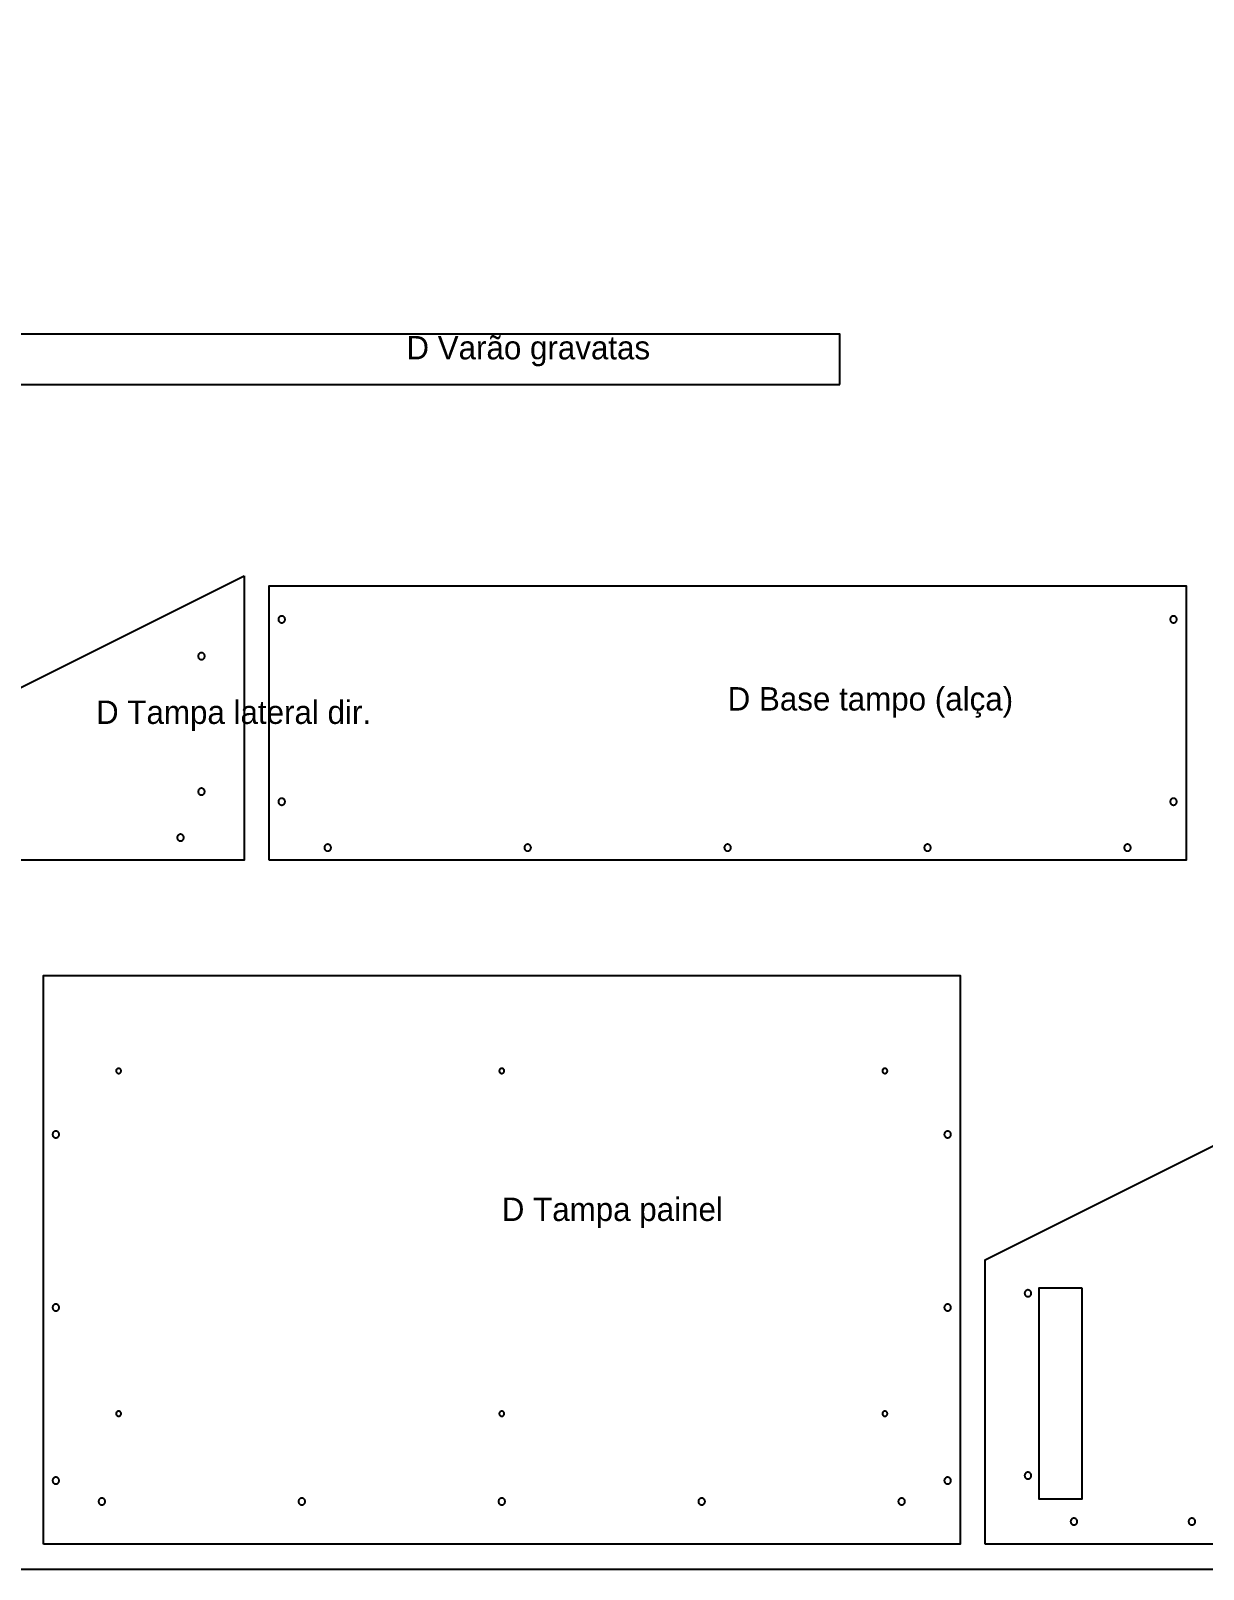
# Model space of a CAD drawing. Header units: millimetres. Extents: x 0 to 2750, y 0 to 1840.
# Drawn here: x 1146 to 1846, y 0 to 920 of the extents above; entities that cross this region are included whole.
import ezdxf

# ---------------------------------------------------------------- set-up
doc = ezdxf.new("R2010")
doc.units = ezdxf.units.MM
for name, color, linetype in [('CHAPA_NAO_CORTAR', 8, 'Continuous'), ('CORTE_EXTERNO', 1, 'Continuous'), ('CORTE_INTERNO', 5, 'Continuous'), ('ETIQUETAS_NAO_CORTAR', 8, 'Continuous')]:
    doc.layers.add(name, color=color, linetype=linetype)

msp = doc.modelspace()

# ---------------------------------------------------------------- linework, layer by layer
at = {"layer": 'CHAPA_NAO_CORTAR'}
msp.add_lwpolyline([(0, 0), (2750, 0), (2750, 1840), (0, 1840)], close=True, dxfattribs=at)
at = {"layer": 'CORTE_EXTERNO'}
for points in [[(1629, 708.5), (1629, 738.5), (1111, 738.5), (1111, 708.5), (1629, 708.5)], [(1273, 594), (1273, 424), (933, 424), (1273, 594)], [(1288, 424), (1288, 588), (1836, 588), (1836, 424), (1288, 424)], [(1153, 15), (1153, 355), (1701, 355), (1701, 15), (1153, 15)], [(1716, 15), (1716, 185), (2056, 355), (2110, 355), (2110, 15), (1716, 15)]]:
    msp.add_lwpolyline(points, close=True, dxfattribs=at)
at = {"layer": 'CORTE_INTERNO'}
for points in [[(1296.91, 569.41), (1296.77, 569.55), (1296.61, 569.66), (1296.44, 569.76), (1296.27, 569.85), (1296.08, 569.91), (1295.89, 569.96), (1295.7, 569.99), (1295.5, 570), (1295.3, 569.99), (1295.11, 569.96), (1294.92, 569.91), (1294.73, 569.85), (1294.56, 569.76), (1294.39, 569.66), (1294.23, 569.55), (1294.09, 569.41), (1293.95, 569.27), (1293.84, 569.11), (1293.74, 568.94), (1293.65, 568.77), (1293.59, 568.58), (1293.54, 568.39), (1293.51, 568.2), (1293.5, 568), (1293.51, 567.8), (1293.54, 567.61), (1293.59, 567.42), (1293.65, 567.23), (1293.74, 567.06), (1293.84, 566.89), (1293.95, 566.73), (1294.09, 566.59), (1294.23, 566.45), (1294.39, 566.34), (1294.56, 566.24), (1294.73, 566.15), (1294.92, 566.09), (1295.11, 566.04), (1295.3, 566.01), (1295.5, 566), (1295.7, 566.01), (1295.89, 566.04), (1296.08, 566.09), (1296.27, 566.15), (1296.44, 566.24), (1296.61, 566.34), (1296.77, 566.45), (1296.91, 566.59), (1297.05, 566.73), (1297.16, 566.89), (1297.26, 567.06), (1297.35, 567.23), (1297.41, 567.42), (1297.46, 567.61), (1297.49, 567.8), (1297.5, 568), (1297.49, 568.2), (1297.46, 568.39), (1297.41, 568.58), (1297.35, 568.77), (1297.26, 568.94), (1297.16, 569.11), (1297.05, 569.27), (1296.91, 569.41)], [(1830.16, 569.11), (1830.05, 569.27), (1829.91, 569.41), (1829.77, 569.55), (1829.61, 569.66), (1829.44, 569.76), (1829.27, 569.85), (1829.08, 569.91), (1828.89, 569.96), (1828.7, 569.99), (1828.5, 570), (1828.3, 569.99), (1828.11, 569.96), (1827.92, 569.91), (1827.73, 569.85), (1827.56, 569.76), (1827.39, 569.66), (1827.23, 569.55), (1827.09, 569.41), (1826.95, 569.27), (1826.84, 569.11), (1826.74, 568.94), (1826.65, 568.77), (1826.59, 568.58), (1826.54, 568.39), (1826.51, 568.2), (1826.5, 568), (1826.51, 567.8), (1826.54, 567.61), (1826.59, 567.42), (1826.65, 567.23), (1826.74, 567.06), (1826.84, 566.89), (1826.95, 566.73), (1827.09, 566.59), (1827.23, 566.45), (1827.39, 566.34), (1827.56, 566.24), (1827.73, 566.15), (1827.92, 566.09), (1828.11, 566.04), (1828.3, 566.01), (1828.5, 566), (1828.7, 566.01), (1828.89, 566.04), (1829.08, 566.09), (1829.27, 566.15), (1829.44, 566.24), (1829.61, 566.34), (1829.77, 566.45), (1829.91, 566.59), (1830.05, 566.73), (1830.16, 566.89), (1830.26, 567.06), (1830.35, 567.23), (1830.41, 567.42), (1830.46, 567.61), (1830.49, 567.8), (1830.5, 568), (1830.49, 568.2), (1830.46, 568.39), (1830.41, 568.58), (1830.35, 568.77), (1830.26, 568.94), (1830.16, 569.11)], [(1246.73, 547.85), (1246.56, 547.76), (1246.39, 547.66), (1246.23, 547.55), (1246.09, 547.41), (1245.95, 547.27), (1245.84, 547.11), (1245.74, 546.94), (1245.65, 546.77), (1245.59, 546.58), (1245.54, 546.39), (1245.51, 546.2), (1245.5, 546), (1245.51, 545.8), (1245.54, 545.61), (1245.59, 545.42), (1245.65, 545.23), (1245.74, 545.06), (1245.84, 544.89), (1245.95, 544.73), (1246.09, 544.59), (1246.23, 544.45), (1246.39, 544.34), (1246.56, 544.24), (1246.73, 544.15), (1246.92, 544.09), (1247.11, 544.04), (1247.3, 544.01), (1247.5, 544), (1247.7, 544.01), (1247.89, 544.04), (1248.08, 544.09), (1248.27, 544.15), (1248.44, 544.24), (1248.61, 544.34), (1248.77, 544.45), (1248.91, 544.59), (1249.05, 544.73), (1249.16, 544.89), (1249.26, 545.06), (1249.35, 545.23), (1249.41, 545.42), (1249.46, 545.61), (1249.49, 545.8), (1249.5, 546), (1249.49, 546.2), (1249.46, 546.39), (1249.41, 546.58), (1249.35, 546.77), (1249.26, 546.94), (1249.16, 547.11), (1249.05, 547.27), (1248.91, 547.41), (1248.77, 547.55), (1248.61, 547.66), (1248.44, 547.76), (1248.27, 547.85), (1248.08, 547.91), (1247.89, 547.96), (1247.7, 547.99), (1247.5, 548), (1247.3, 547.99), (1247.11, 547.96), (1246.92, 547.91), (1246.73, 547.85)], [(1246.56, 466.76), (1246.39, 466.66), (1246.23, 466.55), (1246.09, 466.41), (1245.95, 466.27), (1245.84, 466.11), (1245.74, 465.94), (1245.65, 465.77), (1245.59, 465.58), (1245.54, 465.39), (1245.51, 465.2), (1245.5, 465), (1245.51, 464.8), (1245.54, 464.61), (1245.59, 464.42), (1245.65, 464.23), (1245.74, 464.06), (1245.84, 463.89), (1245.95, 463.73), (1246.09, 463.59), (1246.23, 463.45), (1246.39, 463.34), (1246.56, 463.24), (1246.73, 463.15), (1246.92, 463.09), (1247.11, 463.04), (1247.3, 463.01), (1247.5, 463), (1247.7, 463.01), (1247.89, 463.04), (1248.08, 463.09), (1248.27, 463.15), (1248.44, 463.24), (1248.61, 463.34), (1248.77, 463.45), (1248.91, 463.59), (1249.05, 463.73), (1249.16, 463.89), (1249.26, 464.06), (1249.35, 464.23), (1249.41, 464.42), (1249.46, 464.61), (1249.49, 464.8), (1249.5, 465), (1249.49, 465.2), (1249.46, 465.39), (1249.41, 465.58), (1249.35, 465.77), (1249.26, 465.94), (1249.16, 466.11), (1249.05, 466.27), (1248.91, 466.41), (1248.77, 466.55), (1248.61, 466.66), (1248.44, 466.76), (1248.27, 466.85), (1248.08, 466.91), (1247.89, 466.96), (1247.7, 466.99), (1247.5, 467), (1247.3, 466.99), (1247.11, 466.96), (1246.92, 466.91), (1246.73, 466.85), (1246.56, 466.76)], [(1296.77, 460.55), (1296.61, 460.66), (1296.44, 460.76), (1296.27, 460.85), (1296.08, 460.91), (1295.89, 460.96), (1295.7, 460.99), (1295.5, 461), (1295.3, 460.99), (1295.11, 460.96), (1294.92, 460.91), (1294.73, 460.85), (1294.56, 460.76), (1294.39, 460.66), (1294.23, 460.55), (1294.09, 460.41), (1293.95, 460.27), (1293.84, 460.11), (1293.74, 459.94), (1293.65, 459.77), (1293.59, 459.58), (1293.54, 459.39), (1293.51, 459.2), (1293.5, 459), (1293.51, 458.8), (1293.54, 458.61), (1293.59, 458.42), (1293.65, 458.23), (1293.74, 458.06), (1293.84, 457.89), (1293.95, 457.73), (1294.09, 457.59), (1294.23, 457.45), (1294.39, 457.34), (1294.56, 457.24), (1294.73, 457.15), (1294.92, 457.09), (1295.11, 457.04), (1295.3, 457.01), (1295.5, 457), (1295.7, 457.01), (1295.89, 457.04), (1296.08, 457.09), (1296.27, 457.15), (1296.44, 457.24), (1296.61, 457.34), (1296.77, 457.45), (1296.91, 457.59), (1297.05, 457.73), (1297.16, 457.89), (1297.26, 458.06), (1297.35, 458.23), (1297.41, 458.42), (1297.46, 458.61), (1297.49, 458.8), (1297.5, 459), (1297.49, 459.2), (1297.46, 459.39), (1297.41, 459.58), (1297.35, 459.77), (1297.26, 459.94), (1297.16, 460.11), (1297.05, 460.27), (1296.91, 460.41), (1296.77, 460.55)], [(1830.05, 460.27), (1829.91, 460.41), (1829.77, 460.55), (1829.61, 460.66), (1829.44, 460.76), (1829.27, 460.85), (1829.08, 460.91), (1828.89, 460.96), (1828.7, 460.99), (1828.5, 461), (1828.3, 460.99), (1828.11, 460.96), (1827.92, 460.91), (1827.73, 460.85), (1827.56, 460.76), (1827.39, 460.66), (1827.23, 460.55), (1827.09, 460.41), (1826.95, 460.27), (1826.84, 460.11), (1826.74, 459.94), (1826.65, 459.77), (1826.59, 459.58), (1826.54, 459.39), (1826.51, 459.2), (1826.5, 459), (1826.51, 458.8), (1826.54, 458.61), (1826.59, 458.42), (1826.65, 458.23), (1826.74, 458.06), (1826.84, 457.89), (1826.95, 457.73), (1827.09, 457.59), (1827.23, 457.45), (1827.39, 457.34), (1827.56, 457.24), (1827.73, 457.15), (1827.92, 457.09), (1828.11, 457.04), (1828.3, 457.01), (1828.5, 457), (1828.7, 457.01), (1828.89, 457.04), (1829.08, 457.09), (1829.27, 457.15), (1829.44, 457.24), (1829.61, 457.34), (1829.77, 457.45), (1829.91, 457.59), (1830.05, 457.73), (1830.16, 457.89), (1830.26, 458.06), (1830.35, 458.23), (1830.41, 458.42), (1830.46, 458.61), (1830.49, 458.8), (1830.5, 459), (1830.49, 459.2), (1830.46, 459.39), (1830.41, 459.58), (1830.35, 459.77), (1830.26, 459.94), (1830.16, 460.11), (1830.05, 460.27)], [(1234.42, 439.41), (1234.23, 439.35), (1234.06, 439.26), (1233.89, 439.16), (1233.73, 439.05), (1233.59, 438.91), (1233.45, 438.77), (1233.34, 438.61), (1233.24, 438.44), (1233.15, 438.27), (1233.09, 438.08), (1233.04, 437.89), (1233.01, 437.7), (1233, 437.5), (1233.01, 437.3), (1233.04, 437.11), (1233.09, 436.92), (1233.15, 436.73), (1233.24, 436.56), (1233.34, 436.39), (1233.45, 436.23), (1233.59, 436.09), (1233.73, 435.95), (1233.89, 435.84), (1234.06, 435.74), (1234.23, 435.65), (1234.42, 435.59), (1234.61, 435.54), (1234.8, 435.51), (1235, 435.5), (1235.2, 435.51), (1235.39, 435.54), (1235.58, 435.59), (1235.77, 435.65), (1235.94, 435.74), (1236.11, 435.84), (1236.27, 435.95), (1236.41, 436.09), (1236.55, 436.23), (1236.66, 436.39), (1236.76, 436.56), (1236.85, 436.73), (1236.91, 436.92), (1236.96, 437.11), (1236.99, 437.3), (1237, 437.5), (1236.99, 437.7), (1236.96, 437.89), (1236.91, 438.08), (1236.85, 438.27), (1236.76, 438.44), (1236.66, 438.61), (1236.55, 438.77), (1236.41, 438.91), (1236.27, 439.05), (1236.11, 439.16), (1235.94, 439.26), (1235.77, 439.35), (1235.58, 439.41), (1235.39, 439.46), (1235.2, 439.49), (1235, 439.5), (1234.8, 439.49), (1234.61, 439.46), (1234.42, 439.41)], [(1324.76, 432.44), (1324.66, 432.61), (1324.55, 432.77), (1324.41, 432.91), (1324.27, 433.05), (1324.11, 433.16), (1323.94, 433.26), (1323.77, 433.35), (1323.58, 433.41), (1323.39, 433.46), (1323.2, 433.49), (1323, 433.5), (1322.8, 433.49), (1322.61, 433.46), (1322.42, 433.41), (1322.23, 433.35), (1322.06, 433.26), (1321.89, 433.16), (1321.73, 433.05), (1321.59, 432.91), (1321.45, 432.77), (1321.34, 432.61), (1321.24, 432.44), (1321.15, 432.27), (1321.09, 432.08), (1321.04, 431.89), (1321.01, 431.7), (1321, 431.5), (1321.01, 431.3), (1321.04, 431.11), (1321.09, 430.92), (1321.15, 430.73), (1321.24, 430.56), (1321.34, 430.39), (1321.45, 430.23), (1321.59, 430.09), (1321.73, 429.95), (1321.89, 429.84), (1322.06, 429.74), (1322.23, 429.65), (1322.42, 429.59), (1322.61, 429.54), (1322.8, 429.51), (1323, 429.5), (1323.2, 429.51), (1323.39, 429.54), (1323.58, 429.59), (1323.77, 429.65), (1323.94, 429.74), (1324.11, 429.84), (1324.27, 429.95), (1324.41, 430.09), (1324.55, 430.23), (1324.66, 430.39), (1324.76, 430.56), (1324.85, 430.73), (1324.91, 430.92), (1324.96, 431.11), (1324.99, 431.3), (1325, 431.5), (1324.99, 431.7), (1324.96, 431.89), (1324.91, 432.08), (1324.85, 432.27), (1324.76, 432.44)], [(1444.35, 432.27), (1444.26, 432.44), (1444.16, 432.61), (1444.05, 432.77), (1443.91, 432.91), (1443.77, 433.05), (1443.61, 433.16), (1443.44, 433.26), (1443.27, 433.35), (1443.08, 433.41), (1442.89, 433.46), (1442.7, 433.49), (1442.5, 433.5), (1442.3, 433.49), (1442.11, 433.46), (1441.92, 433.41), (1441.73, 433.35), (1441.56, 433.26), (1441.39, 433.16), (1441.23, 433.05), (1441.09, 432.91), (1440.95, 432.77), (1440.84, 432.61), (1440.74, 432.44), (1440.65, 432.27), (1440.59, 432.08), (1440.54, 431.89), (1440.51, 431.7), (1440.5, 431.5), (1440.51, 431.3), (1440.54, 431.11), (1440.59, 430.92), (1440.65, 430.73), (1440.74, 430.56), (1440.84, 430.39), (1440.95, 430.23), (1441.09, 430.09), (1441.23, 429.95), (1441.39, 429.84), (1441.56, 429.74), (1441.73, 429.65), (1441.92, 429.59), (1442.11, 429.54), (1442.3, 429.51), (1442.5, 429.5), (1442.7, 429.51), (1442.89, 429.54), (1443.08, 429.59), (1443.27, 429.65), (1443.44, 429.74), (1443.61, 429.84), (1443.77, 429.95), (1443.91, 430.09), (1444.05, 430.23), (1444.16, 430.39), (1444.26, 430.56), (1444.35, 430.73), (1444.41, 430.92), (1444.46, 431.11), (1444.49, 431.3), (1444.5, 431.5), (1444.49, 431.7), (1444.46, 431.89), (1444.41, 432.08), (1444.35, 432.27)], [(1563.91, 432.08), (1563.85, 432.27), (1563.76, 432.44), (1563.66, 432.61), (1563.55, 432.77), (1563.41, 432.91), (1563.27, 433.05), (1563.11, 433.16), (1562.94, 433.26), (1562.77, 433.35), (1562.58, 433.41), (1562.39, 433.46), (1562.2, 433.49), (1562, 433.5), (1561.8, 433.49), (1561.61, 433.46), (1561.42, 433.41), (1561.23, 433.35), (1561.06, 433.26), (1560.89, 433.16), (1560.73, 433.05), (1560.59, 432.91), (1560.45, 432.77), (1560.34, 432.61), (1560.24, 432.44), (1560.15, 432.27), (1560.09, 432.08), (1560.04, 431.89), (1560.01, 431.7), (1560, 431.5), (1560.01, 431.3), (1560.04, 431.11), (1560.09, 430.92), (1560.15, 430.73), (1560.24, 430.56), (1560.34, 430.39), (1560.45, 430.23), (1560.59, 430.09), (1560.73, 429.95), (1560.89, 429.84), (1561.06, 429.74), (1561.23, 429.65), (1561.42, 429.59), (1561.61, 429.54), (1561.8, 429.51), (1562, 429.5), (1562.2, 429.51), (1562.39, 429.54), (1562.58, 429.59), (1562.77, 429.65), (1562.94, 429.74), (1563.11, 429.84), (1563.27, 429.95), (1563.41, 430.09), (1563.55, 430.23), (1563.66, 430.39), (1563.76, 430.56), (1563.85, 430.73), (1563.91, 430.92), (1563.96, 431.11), (1563.99, 431.3), (1564, 431.5), (1563.99, 431.7), (1563.96, 431.89), (1563.91, 432.08)], [(1683.46, 431.89), (1683.41, 432.08), (1683.35, 432.27), (1683.26, 432.44), (1683.16, 432.61), (1683.05, 432.77), (1682.91, 432.91), (1682.77, 433.05), (1682.61, 433.16), (1682.44, 433.26), (1682.27, 433.35), (1682.08, 433.41), (1681.89, 433.46), (1681.7, 433.49), (1681.5, 433.5), (1681.3, 433.49), (1681.11, 433.46), (1680.92, 433.41), (1680.73, 433.35), (1680.56, 433.26), (1680.39, 433.16), (1680.23, 433.05), (1680.09, 432.91), (1679.95, 432.77), (1679.84, 432.61), (1679.74, 432.44), (1679.65, 432.27), (1679.59, 432.08), (1679.54, 431.89), (1679.51, 431.7), (1679.5, 431.5), (1679.51, 431.3), (1679.54, 431.11), (1679.59, 430.92), (1679.65, 430.73), (1679.74, 430.56), (1679.84, 430.39), (1679.95, 430.23), (1680.09, 430.09), (1680.23, 429.95), (1680.39, 429.84), (1680.56, 429.74), (1680.73, 429.65), (1680.92, 429.59), (1681.11, 429.54), (1681.3, 429.51), (1681.5, 429.5), (1681.7, 429.51), (1681.89, 429.54), (1682.08, 429.59), (1682.27, 429.65), (1682.44, 429.74), (1682.61, 429.84), (1682.77, 429.95), (1682.91, 430.09), (1683.05, 430.23), (1683.16, 430.39), (1683.26, 430.56), (1683.35, 430.73), (1683.41, 430.92), (1683.46, 431.11), (1683.49, 431.3), (1683.5, 431.5), (1683.49, 431.7), (1683.46, 431.89)], [(1802.99, 431.7), (1802.96, 431.89), (1802.91, 432.08), (1802.85, 432.27), (1802.76, 432.44), (1802.66, 432.61), (1802.55, 432.77), (1802.41, 432.91), (1802.27, 433.05), (1802.11, 433.16), (1801.94, 433.26), (1801.77, 433.35), (1801.58, 433.41), (1801.39, 433.46), (1801.2, 433.49), (1801, 433.5), (1800.8, 433.49), (1800.61, 433.46), (1800.42, 433.41), (1800.23, 433.35), (1800.06, 433.26), (1799.89, 433.16), (1799.73, 433.05), (1799.59, 432.91), (1799.45, 432.77), (1799.34, 432.61), (1799.24, 432.44), (1799.15, 432.27), (1799.09, 432.08), (1799.04, 431.89), (1799.01, 431.7), (1799, 431.5), (1799.01, 431.3), (1799.04, 431.11), (1799.09, 430.92), (1799.15, 430.73), (1799.24, 430.56), (1799.34, 430.39), (1799.45, 430.23), (1799.59, 430.09), (1799.73, 429.95), (1799.89, 429.84), (1800.06, 429.74), (1800.23, 429.65), (1800.42, 429.59), (1800.61, 429.54), (1800.8, 429.51), (1801, 429.5), (1801.2, 429.51), (1801.39, 429.54), (1801.58, 429.59), (1801.77, 429.65), (1801.94, 429.74), (1802.11, 429.84), (1802.27, 429.95), (1802.41, 430.09), (1802.55, 430.23), (1802.66, 430.39), (1802.76, 430.56), (1802.85, 430.73), (1802.91, 430.92), (1802.96, 431.11), (1802.99, 431.3), (1803, 431.5), (1802.99, 431.7)], [(1199.25, 298.83), (1199.16, 298.95), (1199.06, 299.06), (1198.95, 299.16), (1198.83, 299.25), (1198.71, 299.32), (1198.57, 299.39), (1198.44, 299.44), (1198.29, 299.47), (1198.15, 299.49), (1198, 299.5), (1197.85, 299.49), (1197.71, 299.47), (1197.56, 299.44), (1197.43, 299.39), (1197.29, 299.32), (1197.17, 299.25), (1197.05, 299.16), (1196.94, 299.06), (1196.84, 298.95), (1196.75, 298.83), (1196.68, 298.71), (1196.61, 298.57), (1196.56, 298.44), (1196.53, 298.29), (1196.51, 298.15), (1196.5, 298), (1196.51, 297.85), (1196.53, 297.71), (1196.56, 297.56), (1196.61, 297.43), (1196.68, 297.29), (1196.75, 297.17), (1196.84, 297.05), (1196.94, 296.94), (1197.05, 296.84), (1197.17, 296.75), (1197.29, 296.68), (1197.43, 296.61), (1197.56, 296.56), (1197.71, 296.53), (1197.85, 296.51), (1198, 296.5), (1198.15, 296.51), (1198.29, 296.53), (1198.44, 296.56), (1198.57, 296.61), (1198.71, 296.68), (1198.83, 296.75), (1198.95, 296.84), (1199.06, 296.94), (1199.16, 297.05), (1199.25, 297.17), (1199.32, 297.29), (1199.39, 297.43), (1199.44, 297.56), (1199.47, 297.71), (1199.49, 297.85), (1199.5, 298), (1199.49, 298.15), (1199.47, 298.29), (1199.44, 298.44), (1199.39, 298.57), (1199.32, 298.71), (1199.25, 298.83)], [(1428.32, 298.71), (1428.25, 298.83), (1428.16, 298.95), (1428.06, 299.06), (1427.95, 299.16), (1427.83, 299.25), (1427.71, 299.32), (1427.57, 299.39), (1427.44, 299.44), (1427.29, 299.47), (1427.15, 299.49), (1427, 299.5), (1426.85, 299.49), (1426.71, 299.47), (1426.56, 299.44), (1426.43, 299.39), (1426.29, 299.32), (1426.17, 299.25), (1426.05, 299.16), (1425.94, 299.06), (1425.84, 298.95), (1425.75, 298.83), (1425.68, 298.71), (1425.61, 298.57), (1425.56, 298.44), (1425.53, 298.29), (1425.51, 298.15), (1425.5, 298), (1425.51, 297.85), (1425.53, 297.71), (1425.56, 297.56), (1425.61, 297.43), (1425.68, 297.29), (1425.75, 297.17), (1425.84, 297.05), (1425.94, 296.94), (1426.05, 296.84), (1426.17, 296.75), (1426.29, 296.68), (1426.43, 296.61), (1426.56, 296.56), (1426.71, 296.53), (1426.85, 296.51), (1427, 296.5), (1427.15, 296.51), (1427.29, 296.53), (1427.44, 296.56), (1427.57, 296.61), (1427.71, 296.68), (1427.83, 296.75), (1427.95, 296.84), (1428.06, 296.94), (1428.16, 297.05), (1428.25, 297.17), (1428.32, 297.29), (1428.39, 297.43), (1428.44, 297.56), (1428.47, 297.71), (1428.49, 297.85), (1428.5, 298), (1428.49, 298.15), (1428.47, 298.29), (1428.44, 298.44), (1428.39, 298.57), (1428.32, 298.71)], [(1657.39, 298.57), (1657.32, 298.71), (1657.25, 298.83), (1657.16, 298.95), (1657.06, 299.06), (1656.95, 299.16), (1656.83, 299.25), (1656.71, 299.32), (1656.57, 299.39), (1656.44, 299.44), (1656.29, 299.47), (1656.15, 299.49), (1656, 299.5), (1655.85, 299.49), (1655.71, 299.47), (1655.56, 299.44), (1655.43, 299.39), (1655.29, 299.32), (1655.17, 299.25), (1655.05, 299.16), (1654.94, 299.06), (1654.84, 298.95), (1654.75, 298.83), (1654.68, 298.71), (1654.61, 298.57), (1654.56, 298.44), (1654.53, 298.29), (1654.51, 298.15), (1654.5, 298), (1654.51, 297.85), (1654.53, 297.71), (1654.56, 297.56), (1654.61, 297.43), (1654.68, 297.29), (1654.75, 297.17), (1654.84, 297.05), (1654.94, 296.94), (1655.05, 296.84), (1655.17, 296.75), (1655.29, 296.68), (1655.43, 296.61), (1655.56, 296.56), (1655.71, 296.53), (1655.85, 296.51), (1656, 296.5), (1656.15, 296.51), (1656.29, 296.53), (1656.44, 296.56), (1656.57, 296.61), (1656.71, 296.68), (1656.83, 296.75), (1656.95, 296.84), (1657.06, 296.94), (1657.16, 297.05), (1657.25, 297.17), (1657.32, 297.29), (1657.39, 297.43), (1657.44, 297.56), (1657.47, 297.71), (1657.49, 297.85), (1657.5, 298), (1657.49, 298.15), (1657.47, 298.29), (1657.44, 298.44), (1657.39, 298.57)], [(1160.7, 261.99), (1160.5, 262), (1160.3, 261.99), (1160.11, 261.96), (1159.92, 261.91), (1159.73, 261.85), (1159.56, 261.76), (1159.39, 261.66), (1159.23, 261.55), (1159.09, 261.41), (1158.95, 261.27), (1158.84, 261.11), (1158.74, 260.94), (1158.65, 260.77), (1158.59, 260.58), (1158.54, 260.39), (1158.51, 260.2), (1158.5, 260), (1158.51, 259.8), (1158.54, 259.61), (1158.59, 259.42), (1158.65, 259.23), (1158.74, 259.06), (1158.84, 258.89), (1158.95, 258.73), (1159.09, 258.59), (1159.23, 258.45), (1159.39, 258.34), (1159.56, 258.24), (1159.73, 258.15), (1159.92, 258.09), (1160.11, 258.04), (1160.3, 258.01), (1160.5, 258), (1160.7, 258.01), (1160.89, 258.04), (1161.08, 258.09), (1161.27, 258.15), (1161.44, 258.24), (1161.61, 258.34), (1161.77, 258.45), (1161.91, 258.59), (1162.05, 258.73), (1162.16, 258.89), (1162.26, 259.06), (1162.35, 259.23), (1162.41, 259.42), (1162.46, 259.61), (1162.49, 259.8), (1162.5, 260), (1162.49, 260.2), (1162.46, 260.39), (1162.41, 260.58), (1162.35, 260.77), (1162.26, 260.94), (1162.16, 261.11), (1162.05, 261.27), (1161.91, 261.41), (1161.77, 261.55), (1161.61, 261.66), (1161.44, 261.76), (1161.27, 261.85), (1161.08, 261.91), (1160.89, 261.96), (1160.7, 261.99)], [(1694.27, 261.85), (1694.08, 261.91), (1693.89, 261.96), (1693.7, 261.99), (1693.5, 262), (1693.3, 261.99), (1693.11, 261.96), (1692.92, 261.91), (1692.73, 261.85), (1692.56, 261.76), (1692.39, 261.66), (1692.23, 261.55), (1692.09, 261.41), (1691.95, 261.27), (1691.84, 261.11), (1691.74, 260.94), (1691.65, 260.77), (1691.59, 260.58), (1691.54, 260.39), (1691.51, 260.2), (1691.5, 260), (1691.51, 259.8), (1691.54, 259.61), (1691.59, 259.42), (1691.65, 259.23), (1691.74, 259.06), (1691.84, 258.89), (1691.95, 258.73), (1692.09, 258.59), (1692.23, 258.45), (1692.39, 258.34), (1692.56, 258.24), (1692.73, 258.15), (1692.92, 258.09), (1693.11, 258.04), (1693.3, 258.01), (1693.5, 258), (1693.7, 258.01), (1693.89, 258.04), (1694.08, 258.09), (1694.27, 258.15), (1694.44, 258.24), (1694.61, 258.34), (1694.77, 258.45), (1694.91, 258.59), (1695.05, 258.73), (1695.16, 258.89), (1695.26, 259.06), (1695.35, 259.23), (1695.41, 259.42), (1695.46, 259.61), (1695.49, 259.8), (1695.5, 260), (1695.49, 260.2), (1695.46, 260.39), (1695.41, 260.58), (1695.35, 260.77), (1695.26, 260.94), (1695.16, 261.11), (1695.05, 261.27), (1694.91, 261.41), (1694.77, 261.55), (1694.61, 261.66), (1694.44, 261.76), (1694.27, 261.85)], [(1740.73, 166.85), (1740.56, 166.76), (1740.39, 166.66), (1740.23, 166.55), (1740.09, 166.41), (1739.95, 166.27), (1739.84, 166.11), (1739.74, 165.94), (1739.65, 165.77), (1739.59, 165.58), (1739.54, 165.39), (1739.51, 165.2), (1739.5, 165), (1739.51, 164.8), (1739.54, 164.61), (1739.59, 164.42), (1739.65, 164.23), (1739.74, 164.06), (1739.84, 163.89), (1739.95, 163.73), (1740.09, 163.59), (1740.23, 163.45), (1740.39, 163.34), (1740.56, 163.24), (1740.73, 163.15), (1740.92, 163.09), (1741.11, 163.04), (1741.3, 163.01), (1741.5, 163), (1741.7, 163.01), (1741.89, 163.04), (1742.08, 163.09), (1742.27, 163.15), (1742.44, 163.24), (1742.61, 163.34), (1742.77, 163.45), (1742.91, 163.59), (1743.05, 163.73), (1743.16, 163.89), (1743.26, 164.06), (1743.35, 164.23), (1743.41, 164.42), (1743.46, 164.61), (1743.49, 164.8), (1743.5, 165), (1743.49, 165.2), (1743.46, 165.39), (1743.41, 165.58), (1743.35, 165.77), (1743.26, 165.94), (1743.16, 166.11), (1743.05, 166.27), (1742.91, 166.41), (1742.77, 166.55), (1742.61, 166.66), (1742.44, 166.76), (1742.27, 166.85), (1742.08, 166.91), (1741.89, 166.96), (1741.7, 166.99), (1741.5, 167), (1741.3, 166.99), (1741.11, 166.96), (1740.92, 166.91), (1740.73, 166.85)], [(1774, 168), (1748, 168), (1748, 42), (1774, 42), (1774, 168)], [(1160.5, 158.5), (1160.3, 158.49), (1160.11, 158.46), (1159.92, 158.41), (1159.73, 158.35), (1159.56, 158.26), (1159.39, 158.16), (1159.23, 158.05), (1159.09, 157.91), (1158.95, 157.77), (1158.84, 157.61), (1158.74, 157.44), (1158.65, 157.27), (1158.59, 157.08), (1158.54, 156.89), (1158.51, 156.7), (1158.5, 156.5), (1158.51, 156.3), (1158.54, 156.11), (1158.59, 155.92), (1158.65, 155.73), (1158.74, 155.56), (1158.84, 155.39), (1158.95, 155.23), (1159.09, 155.09), (1159.23, 154.95), (1159.39, 154.84), (1159.56, 154.74), (1159.73, 154.65), (1159.92, 154.59), (1160.11, 154.54), (1160.3, 154.51), (1160.5, 154.5), (1160.7, 154.51), (1160.89, 154.54), (1161.08, 154.59), (1161.27, 154.65), (1161.44, 154.74), (1161.61, 154.84), (1161.77, 154.95), (1161.91, 155.09), (1162.05, 155.23), (1162.16, 155.39), (1162.26, 155.56), (1162.35, 155.73), (1162.41, 155.92), (1162.46, 156.11), (1162.49, 156.3), (1162.5, 156.5), (1162.49, 156.7), (1162.46, 156.89), (1162.41, 157.08), (1162.35, 157.27), (1162.26, 157.44), (1162.16, 157.61), (1162.05, 157.77), (1161.91, 157.91), (1161.77, 158.05), (1161.61, 158.16), (1161.44, 158.26), (1161.27, 158.35), (1161.08, 158.41), (1160.89, 158.46), (1160.7, 158.49), (1160.5, 158.5)], [(1694.08, 158.41), (1693.89, 158.46), (1693.7, 158.49), (1693.5, 158.5), (1693.3, 158.49), (1693.11, 158.46), (1692.92, 158.41), (1692.73, 158.35), (1692.56, 158.26), (1692.39, 158.16), (1692.23, 158.05), (1692.09, 157.91), (1691.95, 157.77), (1691.84, 157.61), (1691.74, 157.44), (1691.65, 157.27), (1691.59, 157.08), (1691.54, 156.89), (1691.51, 156.7), (1691.5, 156.5), (1691.51, 156.3), (1691.54, 156.11), (1691.59, 155.92), (1691.65, 155.73), (1691.74, 155.56), (1691.84, 155.39), (1691.95, 155.23), (1692.09, 155.09), (1692.23, 154.95), (1692.39, 154.84), (1692.56, 154.74), (1692.73, 154.65), (1692.92, 154.59), (1693.11, 154.54), (1693.3, 154.51), (1693.5, 154.5), (1693.7, 154.51), (1693.89, 154.54), (1694.08, 154.59), (1694.27, 154.65), (1694.44, 154.74), (1694.61, 154.84), (1694.77, 154.95), (1694.91, 155.09), (1695.05, 155.23), (1695.16, 155.39), (1695.26, 155.56), (1695.35, 155.73), (1695.41, 155.92), (1695.46, 156.11), (1695.49, 156.3), (1695.5, 156.5), (1695.49, 156.7), (1695.46, 156.89), (1695.41, 157.08), (1695.35, 157.27), (1695.26, 157.44), (1695.16, 157.61), (1695.05, 157.77), (1694.91, 157.91), (1694.77, 158.05), (1694.61, 158.16), (1694.44, 158.26), (1694.27, 158.35), (1694.08, 158.41)], [(1199.44, 93.44), (1199.39, 93.57), (1199.32, 93.71), (1199.25, 93.83), (1199.16, 93.95), (1199.06, 94.06), (1198.95, 94.16), (1198.83, 94.25), (1198.71, 94.32), (1198.57, 94.39), (1198.44, 94.44), (1198.29, 94.47), (1198.15, 94.49), (1198, 94.5), (1197.85, 94.49), (1197.71, 94.47), (1197.56, 94.44), (1197.43, 94.39), (1197.29, 94.32), (1197.17, 94.25), (1197.05, 94.16), (1196.94, 94.06), (1196.84, 93.95), (1196.75, 93.83), (1196.68, 93.71), (1196.61, 93.57), (1196.56, 93.44), (1196.53, 93.29), (1196.51, 93.15), (1196.5, 93), (1196.51, 92.85), (1196.53, 92.71), (1196.56, 92.56), (1196.61, 92.43), (1196.68, 92.29), (1196.75, 92.17), (1196.84, 92.05), (1196.94, 91.94), (1197.05, 91.84), (1197.17, 91.75), (1197.29, 91.68), (1197.43, 91.61), (1197.56, 91.56), (1197.71, 91.53), (1197.85, 91.51), (1198, 91.5), (1198.15, 91.51), (1198.29, 91.53), (1198.44, 91.56), (1198.57, 91.61), (1198.71, 91.68), (1198.83, 91.75), (1198.95, 91.84), (1199.06, 91.94), (1199.16, 92.05), (1199.25, 92.17), (1199.32, 92.29), (1199.39, 92.43), (1199.44, 92.56), (1199.47, 92.71), (1199.49, 92.85), (1199.5, 93), (1199.49, 93.15), (1199.47, 93.29), (1199.44, 93.44)], [(1428.47, 93.29), (1428.44, 93.44), (1428.39, 93.57), (1428.32, 93.71), (1428.25, 93.83), (1428.16, 93.95), (1428.06, 94.06), (1427.95, 94.16), (1427.83, 94.25), (1427.71, 94.32), (1427.57, 94.39), (1427.44, 94.44), (1427.29, 94.47), (1427.15, 94.49), (1427, 94.5), (1426.85, 94.49), (1426.71, 94.47), (1426.56, 94.44), (1426.43, 94.39), (1426.29, 94.32), (1426.17, 94.25), (1426.05, 94.16), (1425.94, 94.06), (1425.84, 93.95), (1425.75, 93.83), (1425.68, 93.71), (1425.61, 93.57), (1425.56, 93.44), (1425.53, 93.29), (1425.51, 93.15), (1425.5, 93), (1425.51, 92.85), (1425.53, 92.71), (1425.56, 92.56), (1425.61, 92.43), (1425.68, 92.29), (1425.75, 92.17), (1425.84, 92.05), (1425.94, 91.94), (1426.05, 91.84), (1426.17, 91.75), (1426.29, 91.68), (1426.43, 91.61), (1426.56, 91.56), (1426.71, 91.53), (1426.85, 91.51), (1427, 91.5), (1427.15, 91.51), (1427.29, 91.53), (1427.44, 91.56), (1427.57, 91.61), (1427.71, 91.68), (1427.83, 91.75), (1427.95, 91.84), (1428.06, 91.94), (1428.16, 92.05), (1428.25, 92.17), (1428.32, 92.29), (1428.39, 92.43), (1428.44, 92.56), (1428.47, 92.71), (1428.49, 92.85), (1428.5, 93), (1428.49, 93.15), (1428.47, 93.29)], [(1657.49, 93.15), (1657.47, 93.29), (1657.44, 93.44), (1657.39, 93.57), (1657.32, 93.71), (1657.25, 93.83), (1657.16, 93.95), (1657.06, 94.06), (1656.95, 94.16), (1656.83, 94.25), (1656.71, 94.32), (1656.57, 94.39), (1656.44, 94.44), (1656.29, 94.47), (1656.15, 94.49), (1656, 94.5), (1655.85, 94.49), (1655.71, 94.47), (1655.56, 94.44), (1655.43, 94.39), (1655.29, 94.32), (1655.17, 94.25), (1655.05, 94.16), (1654.94, 94.06), (1654.84, 93.95), (1654.75, 93.83), (1654.68, 93.71), (1654.61, 93.57), (1654.56, 93.44), (1654.53, 93.29), (1654.51, 93.15), (1654.5, 93), (1654.51, 92.85), (1654.53, 92.71), (1654.56, 92.56), (1654.61, 92.43), (1654.68, 92.29), (1654.75, 92.17), (1654.84, 92.05), (1654.94, 91.94), (1655.05, 91.84), (1655.17, 91.75), (1655.29, 91.68), (1655.43, 91.61), (1655.56, 91.56), (1655.71, 91.53), (1655.85, 91.51), (1656, 91.5), (1656.15, 91.51), (1656.29, 91.53), (1656.44, 91.56), (1656.57, 91.61), (1656.71, 91.68), (1656.83, 91.75), (1656.95, 91.84), (1657.06, 91.94), (1657.16, 92.05), (1657.25, 92.17), (1657.32, 92.29), (1657.39, 92.43), (1657.44, 92.56), (1657.47, 92.71), (1657.49, 92.85), (1657.5, 93), (1657.49, 93.15)], [(1740.56, 57.76), (1740.39, 57.66), (1740.23, 57.55), (1740.09, 57.41), (1739.95, 57.27), (1739.84, 57.11), (1739.74, 56.94), (1739.65, 56.77), (1739.59, 56.58), (1739.54, 56.39), (1739.51, 56.2), (1739.5, 56), (1739.51, 55.8), (1739.54, 55.61), (1739.59, 55.42), (1739.65, 55.23), (1739.74, 55.06), (1739.84, 54.89), (1739.95, 54.73), (1740.09, 54.59), (1740.23, 54.45), (1740.39, 54.34), (1740.56, 54.24), (1740.73, 54.15), (1740.92, 54.09), (1741.11, 54.04), (1741.3, 54.01), (1741.5, 54), (1741.7, 54.01), (1741.89, 54.04), (1742.08, 54.09), (1742.27, 54.15), (1742.44, 54.24), (1742.61, 54.34), (1742.77, 54.45), (1742.91, 54.59), (1743.05, 54.73), (1743.16, 54.89), (1743.26, 55.06), (1743.35, 55.23), (1743.41, 55.42), (1743.46, 55.61), (1743.49, 55.8), (1743.5, 56), (1743.49, 56.2), (1743.46, 56.39), (1743.41, 56.58), (1743.35, 56.77), (1743.26, 56.94), (1743.16, 57.11), (1743.05, 57.27), (1742.91, 57.41), (1742.77, 57.55), (1742.61, 57.66), (1742.44, 57.76), (1742.27, 57.85), (1742.08, 57.91), (1741.89, 57.96), (1741.7, 57.99), (1741.5, 58), (1741.3, 57.99), (1741.11, 57.96), (1740.92, 57.91), (1740.73, 57.85), (1740.56, 57.76)], [(1160.3, 54.99), (1160.11, 54.96), (1159.92, 54.91), (1159.73, 54.85), (1159.56, 54.76), (1159.39, 54.66), (1159.23, 54.55), (1159.09, 54.41), (1158.95, 54.27), (1158.84, 54.11), (1158.74, 53.94), (1158.65, 53.77), (1158.59, 53.58), (1158.54, 53.39), (1158.51, 53.2), (1158.5, 53), (1158.51, 52.8), (1158.54, 52.61), (1158.59, 52.42), (1158.65, 52.23), (1158.74, 52.06), (1158.84, 51.89), (1158.95, 51.73), (1159.09, 51.59), (1159.23, 51.45), (1159.39, 51.34), (1159.56, 51.24), (1159.73, 51.15), (1159.92, 51.09), (1160.11, 51.04), (1160.3, 51.01), (1160.5, 51), (1160.7, 51.01), (1160.89, 51.04), (1161.08, 51.09), (1161.27, 51.15), (1161.44, 51.24), (1161.61, 51.34), (1161.77, 51.45), (1161.91, 51.59), (1162.05, 51.73), (1162.16, 51.89), (1162.26, 52.06), (1162.35, 52.23), (1162.41, 52.42), (1162.46, 52.61), (1162.49, 52.8), (1162.5, 53), (1162.49, 53.2), (1162.46, 53.39), (1162.41, 53.58), (1162.35, 53.77), (1162.26, 53.94), (1162.16, 54.11), (1162.05, 54.27), (1161.91, 54.41), (1161.77, 54.55), (1161.61, 54.66), (1161.44, 54.76), (1161.27, 54.85), (1161.08, 54.91), (1160.89, 54.96), (1160.7, 54.99), (1160.5, 55), (1160.3, 54.99)], [(1693.89, 54.96), (1693.7, 54.99), (1693.5, 55), (1693.3, 54.99), (1693.11, 54.96), (1692.92, 54.91), (1692.73, 54.85), (1692.56, 54.76), (1692.39, 54.66), (1692.23, 54.55), (1692.09, 54.41), (1691.95, 54.27), (1691.84, 54.11), (1691.74, 53.94), (1691.65, 53.77), (1691.59, 53.58), (1691.54, 53.39), (1691.51, 53.2), (1691.5, 53), (1691.51, 52.8), (1691.54, 52.61), (1691.59, 52.42), (1691.65, 52.23), (1691.74, 52.06), (1691.84, 51.89), (1691.95, 51.73), (1692.09, 51.59), (1692.23, 51.45), (1692.39, 51.34), (1692.56, 51.24), (1692.73, 51.15), (1692.92, 51.09), (1693.11, 51.04), (1693.3, 51.01), (1693.5, 51), (1693.7, 51.01), (1693.89, 51.04), (1694.08, 51.09), (1694.27, 51.15), (1694.44, 51.24), (1694.61, 51.34), (1694.77, 51.45), (1694.91, 51.59), (1695.05, 51.73), (1695.16, 51.89), (1695.26, 52.06), (1695.35, 52.23), (1695.41, 52.42), (1695.46, 52.61), (1695.49, 52.8), (1695.5, 53), (1695.49, 53.2), (1695.46, 53.39), (1695.41, 53.58), (1695.35, 53.77), (1695.26, 53.94), (1695.16, 54.11), (1695.05, 54.27), (1694.91, 54.41), (1694.77, 54.55), (1694.61, 54.66), (1694.44, 54.76), (1694.27, 54.85), (1694.08, 54.91), (1693.89, 54.96)], [(1188.94, 42.26), (1188.77, 42.35), (1188.58, 42.41), (1188.39, 42.46), (1188.2, 42.49), (1188, 42.5), (1187.8, 42.49), (1187.61, 42.46), (1187.42, 42.41), (1187.23, 42.35), (1187.06, 42.26), (1186.89, 42.16), (1186.73, 42.05), (1186.59, 41.91), (1186.45, 41.77), (1186.34, 41.61), (1186.24, 41.44), (1186.15, 41.27), (1186.09, 41.08), (1186.04, 40.89), (1186.01, 40.7), (1186, 40.5), (1186.01, 40.3), (1186.04, 40.11), (1186.09, 39.92), (1186.15, 39.73), (1186.24, 39.56), (1186.34, 39.39), (1186.45, 39.23), (1186.59, 39.09), (1186.73, 38.95), (1186.89, 38.84), (1187.06, 38.74), (1187.23, 38.65), (1187.42, 38.59), (1187.61, 38.54), (1187.8, 38.51), (1188, 38.5), (1188.2, 38.51), (1188.39, 38.54), (1188.58, 38.59), (1188.77, 38.65), (1188.94, 38.74), (1189.11, 38.84), (1189.27, 38.95), (1189.41, 39.09), (1189.55, 39.23), (1189.66, 39.39), (1189.76, 39.56), (1189.85, 39.73), (1189.91, 39.92), (1189.96, 40.11), (1189.99, 40.3), (1190, 40.5), (1189.99, 40.7), (1189.96, 40.89), (1189.91, 41.08), (1189.85, 41.27), (1189.76, 41.44), (1189.66, 41.61), (1189.55, 41.77), (1189.41, 41.91), (1189.27, 42.05), (1189.11, 42.16), (1188.94, 42.26)], [(1308.61, 42.16), (1308.44, 42.26), (1308.27, 42.35), (1308.08, 42.41), (1307.89, 42.46), (1307.7, 42.49), (1307.5, 42.5), (1307.3, 42.49), (1307.11, 42.46), (1306.92, 42.41), (1306.73, 42.35), (1306.56, 42.26), (1306.39, 42.16), (1306.23, 42.05), (1306.09, 41.91), (1305.95, 41.77), (1305.84, 41.61), (1305.74, 41.44), (1305.65, 41.27), (1305.59, 41.08), (1305.54, 40.89), (1305.51, 40.7), (1305.5, 40.5), (1305.51, 40.3), (1305.54, 40.11), (1305.59, 39.92), (1305.65, 39.73), (1305.74, 39.56), (1305.84, 39.39), (1305.95, 39.23), (1306.09, 39.09), (1306.23, 38.95), (1306.39, 38.84), (1306.56, 38.74), (1306.73, 38.65), (1306.92, 38.59), (1307.11, 38.54), (1307.3, 38.51), (1307.5, 38.5), (1307.7, 38.51), (1307.89, 38.54), (1308.08, 38.59), (1308.27, 38.65), (1308.44, 38.74), (1308.61, 38.84), (1308.77, 38.95), (1308.91, 39.09), (1309.05, 39.23), (1309.16, 39.39), (1309.26, 39.56), (1309.35, 39.73), (1309.41, 39.92), (1309.46, 40.11), (1309.49, 40.3), (1309.5, 40.5), (1309.49, 40.7), (1309.46, 40.89), (1309.41, 41.08), (1309.35, 41.27), (1309.26, 41.44), (1309.16, 41.61), (1309.05, 41.77), (1308.91, 41.91), (1308.77, 42.05), (1308.61, 42.16)], [(1428.27, 42.05), (1428.11, 42.16), (1427.94, 42.26), (1427.77, 42.35), (1427.58, 42.41), (1427.39, 42.46), (1427.2, 42.49), (1427, 42.5), (1426.8, 42.49), (1426.61, 42.46), (1426.42, 42.41), (1426.23, 42.35), (1426.06, 42.26), (1425.89, 42.16), (1425.73, 42.05), (1425.59, 41.91), (1425.45, 41.77), (1425.34, 41.61), (1425.24, 41.44), (1425.15, 41.27), (1425.09, 41.08), (1425.04, 40.89), (1425.01, 40.7), (1425, 40.5), (1425.01, 40.3), (1425.04, 40.11), (1425.09, 39.92), (1425.15, 39.73), (1425.24, 39.56), (1425.34, 39.39), (1425.45, 39.23), (1425.59, 39.09), (1425.73, 38.95), (1425.89, 38.84), (1426.06, 38.74), (1426.23, 38.65), (1426.42, 38.59), (1426.61, 38.54), (1426.8, 38.51), (1427, 38.5), (1427.2, 38.51), (1427.39, 38.54), (1427.58, 38.59), (1427.77, 38.65), (1427.94, 38.74), (1428.11, 38.84), (1428.27, 38.95), (1428.41, 39.09), (1428.55, 39.23), (1428.66, 39.39), (1428.76, 39.56), (1428.85, 39.73), (1428.91, 39.92), (1428.96, 40.11), (1428.99, 40.3), (1429, 40.5), (1428.99, 40.7), (1428.96, 40.89), (1428.91, 41.08), (1428.85, 41.27), (1428.76, 41.44), (1428.66, 41.61), (1428.55, 41.77), (1428.41, 41.91), (1428.27, 42.05)], [(1547.91, 41.91), (1547.77, 42.05), (1547.61, 42.16), (1547.44, 42.26), (1547.27, 42.35), (1547.08, 42.41), (1546.89, 42.46), (1546.7, 42.49), (1546.5, 42.5), (1546.3, 42.49), (1546.11, 42.46), (1545.92, 42.41), (1545.73, 42.35), (1545.56, 42.26), (1545.39, 42.16), (1545.23, 42.05), (1545.09, 41.91), (1544.95, 41.77), (1544.84, 41.61), (1544.74, 41.44), (1544.65, 41.27), (1544.59, 41.08), (1544.54, 40.89), (1544.51, 40.7), (1544.5, 40.5), (1544.51, 40.3), (1544.54, 40.11), (1544.59, 39.92), (1544.65, 39.73), (1544.74, 39.56), (1544.84, 39.39), (1544.95, 39.23), (1545.09, 39.09), (1545.23, 38.95), (1545.39, 38.84), (1545.56, 38.74), (1545.73, 38.65), (1545.92, 38.59), (1546.11, 38.54), (1546.3, 38.51), (1546.5, 38.5), (1546.7, 38.51), (1546.89, 38.54), (1547.08, 38.59), (1547.27, 38.65), (1547.44, 38.74), (1547.61, 38.84), (1547.77, 38.95), (1547.91, 39.09), (1548.05, 39.23), (1548.16, 39.39), (1548.26, 39.56), (1548.35, 39.73), (1548.41, 39.92), (1548.46, 40.11), (1548.49, 40.3), (1548.5, 40.5), (1548.49, 40.7), (1548.46, 40.89), (1548.41, 41.08), (1548.35, 41.27), (1548.26, 41.44), (1548.16, 41.61), (1548.05, 41.77), (1547.91, 41.91)], [(1667.55, 41.77), (1667.41, 41.91), (1667.27, 42.05), (1667.11, 42.16), (1666.94, 42.26), (1666.77, 42.35), (1666.58, 42.41), (1666.39, 42.46), (1666.2, 42.49), (1666, 42.5), (1665.8, 42.49), (1665.61, 42.46), (1665.42, 42.41), (1665.23, 42.35), (1665.06, 42.26), (1664.89, 42.16), (1664.73, 42.05), (1664.59, 41.91), (1664.45, 41.77), (1664.34, 41.61), (1664.24, 41.44), (1664.15, 41.27), (1664.09, 41.08), (1664.04, 40.89), (1664.01, 40.7), (1664, 40.5), (1664.01, 40.3), (1664.04, 40.11), (1664.09, 39.92), (1664.15, 39.73), (1664.24, 39.56), (1664.34, 39.39), (1664.45, 39.23), (1664.59, 39.09), (1664.73, 38.95), (1664.89, 38.84), (1665.06, 38.74), (1665.23, 38.65), (1665.42, 38.59), (1665.61, 38.54), (1665.8, 38.51), (1666, 38.5), (1666.2, 38.51), (1666.39, 38.54), (1666.58, 38.59), (1666.77, 38.65), (1666.94, 38.74), (1667.11, 38.84), (1667.27, 38.95), (1667.41, 39.09), (1667.55, 39.23), (1667.66, 39.39), (1667.76, 39.56), (1667.85, 39.73), (1667.91, 39.92), (1667.96, 40.11), (1667.99, 40.3), (1668, 40.5), (1667.99, 40.7), (1667.96, 40.89), (1667.91, 41.08), (1667.85, 41.27), (1667.76, 41.44), (1667.66, 41.61), (1667.55, 41.77)], [(1767.73, 30.05), (1767.59, 29.91), (1767.45, 29.77), (1767.34, 29.61), (1767.24, 29.44), (1767.15, 29.27), (1767.09, 29.08), (1767.04, 28.89), (1767.01, 28.7), (1767, 28.5), (1767.01, 28.3), (1767.04, 28.11), (1767.09, 27.92), (1767.15, 27.73), (1767.24, 27.56), (1767.34, 27.39), (1767.45, 27.23), (1767.59, 27.09), (1767.73, 26.95), (1767.89, 26.84), (1768.06, 26.74), (1768.23, 26.65), (1768.42, 26.59), (1768.61, 26.54), (1768.8, 26.51), (1769, 26.5), (1769.2, 26.51), (1769.39, 26.54), (1769.58, 26.59), (1769.77, 26.65), (1769.94, 26.74), (1770.11, 26.84), (1770.27, 26.95), (1770.41, 27.09), (1770.55, 27.23), (1770.66, 27.39), (1770.76, 27.56), (1770.85, 27.73), (1770.91, 27.92), (1770.96, 28.11), (1770.99, 28.3), (1771, 28.5), (1770.99, 28.7), (1770.96, 28.89), (1770.91, 29.08), (1770.85, 29.27), (1770.76, 29.44), (1770.66, 29.61), (1770.55, 29.77), (1770.41, 29.91), (1770.27, 30.05), (1770.11, 30.16), (1769.94, 30.26), (1769.77, 30.35), (1769.58, 30.41), (1769.39, 30.46), (1769.2, 30.49), (1769, 30.5), (1768.8, 30.49), (1768.61, 30.46), (1768.42, 30.41), (1768.23, 30.35), (1768.06, 30.26), (1767.89, 30.16), (1767.73, 30.05)], [(1838.09, 29.91), (1837.95, 29.77), (1837.84, 29.61), (1837.74, 29.44), (1837.65, 29.27), (1837.59, 29.08), (1837.54, 28.89), (1837.51, 28.7), (1837.5, 28.5), (1837.51, 28.3), (1837.54, 28.11), (1837.59, 27.92), (1837.65, 27.73), (1837.74, 27.56), (1837.84, 27.39), (1837.95, 27.23), (1838.09, 27.09), (1838.23, 26.95), (1838.39, 26.84), (1838.56, 26.74), (1838.73, 26.65), (1838.92, 26.59), (1839.11, 26.54), (1839.3, 26.51), (1839.5, 26.5), (1839.7, 26.51), (1839.89, 26.54), (1840.08, 26.59), (1840.27, 26.65), (1840.44, 26.74), (1840.61, 26.84), (1840.77, 26.95), (1840.91, 27.09), (1841.05, 27.23), (1841.16, 27.39), (1841.26, 27.56), (1841.35, 27.73), (1841.41, 27.92), (1841.46, 28.11), (1841.49, 28.3), (1841.5, 28.5), (1841.49, 28.7), (1841.46, 28.89), (1841.41, 29.08), (1841.35, 29.27), (1841.26, 29.44), (1841.16, 29.61), (1841.05, 29.77), (1840.91, 29.91), (1840.77, 30.05), (1840.61, 30.16), (1840.44, 30.26), (1840.27, 30.35), (1840.08, 30.41), (1839.89, 30.46), (1839.7, 30.49), (1839.5, 30.5), (1839.3, 30.49), (1839.11, 30.46), (1838.92, 30.41), (1838.73, 30.35), (1838.56, 30.26), (1838.39, 30.16), (1838.23, 30.05), (1838.09, 29.91)]]:
    msp.add_lwpolyline(points, close=True, dxfattribs=at)

# ---------------------------------------------------------------- texts
at = {"layer": 'ETIQUETAS_NAO_CORTAR'}
for s, p in [('D Varão gravatas', (1370, 723.5)), ('D Base tampo (alça)', (1562, 513.5)), ('D Tampa lateral dir.', (1184.5, 505.5)), ('D Tampa painel', (1427, 208.25))]:
    msp.add_text(s, height=14, dxfattribs=at).set_placement(p)

doc.saveas('drawing.dxf')
